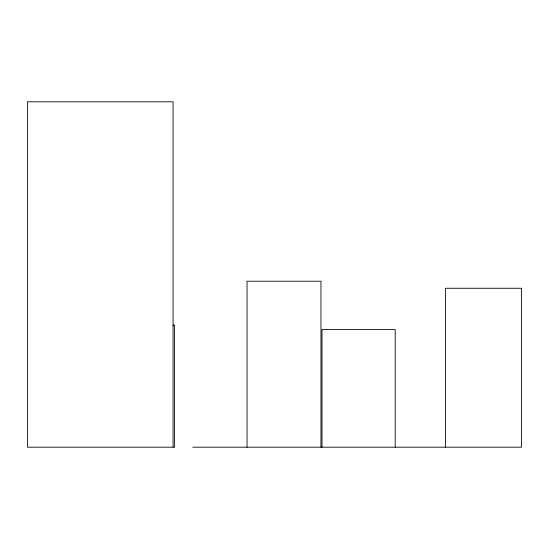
<?xml version="1.0" encoding="UTF-8"?>
<svg xmlns="http://www.w3.org/2000/svg" width="549" height="549" viewBox="0 0 549 549"><rect width="100%" height="100%" fill="white"/><g stroke="black" fill="none" stroke-linecap="round" stroke-linejoin="round"><path stroke-width="0.82" d="M172.853 325.145L174.568 325.145L174.568 447.195L27.45 447.195L27.45 101.805L173.072 101.805L173.072 447.195M192.795 447.195L521.55 447.195L521.55 288.266L445.582 288.266L445.582 447.195M395.211 447.195L395.211 329.578L322.002 329.578L322.002 447.195M320.966 447.195L320.966 281.225L247.043 281.225L247.043 447.195"/></g></svg>
